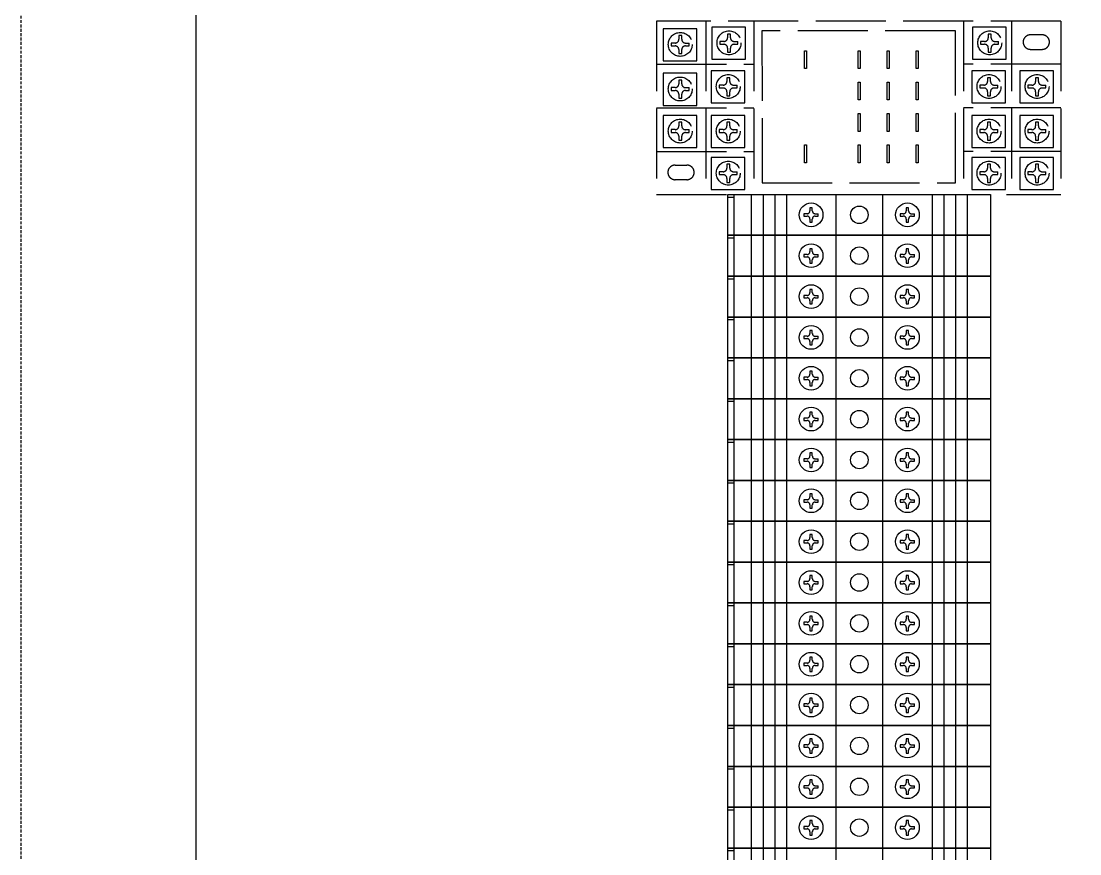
# Model space of a CAD drawing. Extents: x 406326 to 407026, y 357119 to 358219.
# Drawn here: x 406326.5 to 406507.9, y 357261.7 to 357404.4 of the extents above; entities that cross this region are included whole.
import ezdxf

# ---------------------------------------------------------------- set-up
doc = ezdxf.new("R2010")
doc.units = 0
doc.header["$MEASUREMENT"] = 0
doc.linetypes.add('ACAD_ISO02W100', pattern=[15, 12, -3])
doc.linetypes.add('DASHED', pattern=[0.75, 0.5, -0.25])
for name, color, linetype in [('Layer1', 7, 'Continuous'), ('布置图', 30, 'Continuous'), ('文字', 3, 'Continuous')]:
    doc.layers.add(name, color=color, linetype=linetype)

# ---------------------------------------------------------------- blocks, each defined once
blk = doc.blocks.new('864105135842a077d-1c5f-4869-ab24-be4bc06f641e')
at = {"color": 1}
for p, q in [((-21.39, 23.87), (-21.39, 16.87)), ((-18.39, 23.87), (-18.39, 16.87)), ((-16.39, 23.87), (-16.39, 16.87)), ((-14.39, 23.87), (-14.39, 16.87)), ((-12.39, 23.87), (-12.39, 16.87)), ((-3.89, 23.87), (-3.89, 16.87)), ((4.11, 23.87), (4.11, 16.87)), ((12.61, 23.87), (12.61, 16.87)), ((14.61, 23.87), (14.61, 16.87)), ((16.61, 23.87), (16.61, 16.87)), ((18.61, 23.87), (18.61, 16.87)), ((-21.39, 23.37), (-22.39, 23.37)), ((-21.39, -11.64), (-22.39, -11.64)), ((-21.39, -11.14), (-21.39, -18.14)), ((-18.39, -11.14), (-18.39, -18.14)), ((-16.39, -11.14), (-16.39, -18.14)), ((-14.39, -11.14), (-14.39, -18.14)), ((-12.39, -11.14), (-12.39, -18.14)), ((-3.89, -11.14), (-3.89, -18.14)), ((4.11, -11.14), (4.11, -18.14)), ((12.61, -11.14), (12.61, -18.14)), ((14.61, -11.14), (14.61, -18.14)), ((16.61, -11.14), (16.61, -18.14)), ((18.61, -11.14), (18.61, -18.14)), ((-21.39, -46.65), (-22.39, -46.65)), ((-21.39, -46.15), (-21.39, -53.15)), ((-18.39, -46.15), (-18.39, -53.15)), ((-16.39, -46.15), (-16.39, -53.15)), ((-14.39, -46.15), (-14.39, -53.15)), ((-12.39, -46.15), (-12.39, -53.15)), ((-3.89, -46.15), (-3.89, -53.15)), ((4.11, -46.15), (4.11, -53.15)), ((12.61, -46.15), (12.61, -53.15)), ((14.61, -46.15), (14.61, -53.15)), ((16.61, -46.15), (16.61, -53.15)), ((18.61, -46.15), (18.61, -53.15)), ((-21.39, -81.15), (-21.39, -88.15)), ((-18.39, -81.15), (-18.39, -88.15)), ((-16.39, -81.15), (-16.39, -88.15)), ((-14.39, -81.15), (-14.39, -88.15)), ((-12.39, -81.15), (-12.39, -88.15)), ((-3.89, -81.15), (-3.89, -88.15)), ((4.11, -81.15), (4.11, -88.15)), ((12.61, -81.15), (12.61, -88.15)), ((14.61, -81.15), (14.61, -88.15)), ((16.61, -81.15), (16.61, -88.15)), ((18.61, -81.15), (18.61, -88.15)), ((-21.39, -81.65), (-22.39, -81.65))]:
    blk.add_line(p, q, dxfattribs=at)
at = {"color": 7}
for p, q in [((-21.39, 16.37), (-22.39, 16.37)), ((-21.39, 16.87), (-21.39, 9.87)), ((-18.39, 16.87), (-18.39, 9.87)), ((-16.39, 16.87), (-16.39, 9.87)), ((-14.39, 16.87), (-14.39, 9.87)), ((-12.39, 16.87), (-12.39, 9.87)), ((-3.89, 16.87), (-3.89, 9.87)), ((4.11, 16.87), (4.11, 9.87)), ((12.61, 16.87), (12.61, 9.87)), ((14.61, 16.87), (14.61, 9.87)), ((16.61, 16.87), (16.61, 9.87)), ((18.61, 16.87), (18.61, 9.87)), ((-21.39, 2.36), (-22.39, 2.36)), ((-21.39, 2.86), (-21.39, -4.14)), ((-18.39, 2.86), (-18.39, -4.14)), ((-16.39, 2.86), (-16.39, -4.14)), ((-14.39, 2.86), (-14.39, -4.14)), ((-12.39, 2.86), (-12.39, -4.14)), ((-3.89, 2.86), (-3.89, -4.14)), ((4.11, 2.86), (4.11, -4.14)), ((12.61, 2.86), (12.61, -4.14)), ((14.61, 2.86), (14.61, -4.14)), ((16.61, 2.86), (16.61, -4.14)), ((18.61, 2.86), (18.61, -4.14)), ((-21.39, -18.14), (-21.39, -25.14)), ((-18.39, -18.14), (-18.39, -25.14)), ((-16.39, -18.14), (-16.39, -25.14)), ((-14.39, -18.14), (-14.39, -25.14)), ((-12.39, -18.14), (-12.39, -25.14)), ((-3.89, -18.14), (-3.89, -25.14)), ((4.11, -18.14), (4.11, -25.14)), ((12.61, -18.14), (12.61, -25.14)), ((14.61, -18.14), (14.61, -25.14)), ((16.61, -18.14), (16.61, -25.14)), ((18.61, -18.14), (18.61, -25.14)), ((-21.39, -18.64), (-22.39, -18.64)), ((-21.39, -32.64), (-22.39, -32.64)), ((-21.39, -32.14), (-21.39, -39.14)), ((-18.39, -32.14), (-18.39, -39.14)), ((-16.39, -32.14), (-16.39, -39.14)), ((-14.39, -32.14), (-14.39, -39.14)), ((-12.39, -32.14), (-12.39, -39.14)), ((-3.89, -32.14), (-3.89, -39.14)), ((4.11, -32.14), (4.11, -39.14)), ((12.61, -32.14), (12.61, -39.14)), ((14.61, -32.14), (14.61, -39.14)), ((16.61, -32.14), (16.61, -39.14)), ((18.61, -32.14), (18.61, -39.14)), ((-21.39, -53.65), (-22.39, -53.65)), ((-21.39, -53.15), (-21.39, -60.15)), ((-18.39, -53.15), (-18.39, -60.15)), ((-16.39, -53.15), (-16.39, -60.15)), ((-14.39, -53.15), (-14.39, -60.15)), ((-12.39, -53.15), (-12.39, -60.15)), ((-3.89, -53.15), (-3.89, -60.15)), ((4.11, -53.15), (4.11, -60.15)), ((12.61, -53.15), (12.61, -60.15)), ((14.61, -53.15), (14.61, -60.15)), ((16.61, -53.15), (16.61, -60.15)), ((18.61, -53.15), (18.61, -60.15)), ((-21.39, -67.65), (-22.39, -67.65)), ((-21.39, -67.15), (-21.39, -74.15)), ((-18.39, -67.15), (-18.39, -74.15)), ((-16.39, -67.15), (-16.39, -74.15)), ((-14.39, -67.15), (-14.39, -74.15)), ((-12.39, -67.15), (-12.39, -74.15)), ((-3.89, -67.15), (-3.89, -74.15)), ((4.11, -67.15), (4.11, -74.15)), ((12.61, -67.15), (12.61, -74.15)), ((14.61, -67.15), (14.61, -74.15)), ((16.61, -67.15), (16.61, -74.15)), ((18.61, -67.15), (18.61, -74.15)), ((-21.39, -88.65), (-22.39, -88.65)), ((-21.39, -88.15), (-21.39, -95.16)), ((-18.39, -88.15), (-18.39, -95.16)), ((-16.39, -88.15), (-16.39, -95.16)), ((-14.39, -88.15), (-14.39, -95.16)), ((-12.39, -88.15), (-12.39, -95.16)), ((-3.89, -88.15), (-3.89, -95.16)), ((4.11, -88.15), (4.11, -95.16)), ((12.61, -88.15), (12.61, -95.16)), ((14.61, -88.15), (14.61, -95.16)), ((16.61, -88.15), (16.61, -95.16)), ((18.61, -88.15), (18.61, -95.16))]:
    blk.add_line(p, q, dxfattribs=at)
at = {"color": 4}
for p, q in [((-21.39, 9.37), (-22.39, 9.37)), ((-21.39, 9.87), (-21.39, 2.86)), ((-18.39, 9.87), (-18.39, 2.86)), ((-16.39, 9.87), (-16.39, 2.86)), ((-14.39, 9.87), (-14.39, 2.86)), ((-12.39, 9.87), (-12.39, 2.86)), ((-3.89, 9.87), (-3.89, 2.86)), ((4.11, 9.87), (4.11, 2.86)), ((12.61, 9.87), (12.61, 2.86)), ((14.61, 9.87), (14.61, 2.86)), ((16.61, 9.87), (16.61, 2.86)), ((18.61, 9.87), (18.61, 2.86)), ((-21.39, -25.14), (-21.39, -32.14)), ((-18.39, -25.14), (-18.39, -32.14)), ((-16.39, -25.14), (-16.39, -32.14)), ((-14.39, -25.14), (-14.39, -32.14)), ((-12.39, -25.14), (-12.39, -32.14)), ((-3.89, -25.14), (-3.89, -32.14)), ((4.11, -25.14), (4.11, -32.14)), ((12.61, -25.14), (12.61, -32.14)), ((14.61, -25.14), (14.61, -32.14)), ((16.61, -25.14), (16.61, -32.14)), ((18.61, -25.14), (18.61, -32.14)), ((-21.39, -25.64), (-22.39, -25.64)), ((-21.39, -60.65), (-22.39, -60.65)), ((-21.39, -60.15), (-21.39, -67.15)), ((-18.39, -60.15), (-18.39, -67.15)), ((-16.39, -60.15), (-16.39, -67.15)), ((-14.39, -60.15), (-14.39, -67.15)), ((-12.39, -60.15), (-12.39, -67.15)), ((-3.89, -60.15), (-3.89, -67.15)), ((4.11, -60.15), (4.11, -67.15)), ((12.61, -60.15), (12.61, -67.15)), ((14.61, -60.15), (14.61, -67.15)), ((16.61, -60.15), (16.61, -67.15)), ((18.61, -60.15), (18.61, -67.15))]:
    blk.add_line(p, q, dxfattribs=at)
at = {"color": 3}
for p, q in [((-21.39, -4.64), (-22.39, -4.64)), ((-21.39, -4.14), (-21.39, -11.14)), ((-18.39, -4.14), (-18.39, -11.14)), ((-16.39, -4.14), (-16.39, -11.14)), ((-14.39, -4.14), (-14.39, -11.14)), ((-12.39, -4.14), (-12.39, -11.14)), ((-3.89, -4.14), (-3.89, -11.14)), ((4.11, -4.14), (4.11, -11.14)), ((12.61, -4.14), (12.61, -11.14)), ((14.61, -4.14), (14.61, -11.14)), ((16.61, -4.14), (16.61, -11.14)), ((18.61, -4.14), (18.61, -11.14)), ((-21.39, -39.64), (-22.39, -39.64)), ((-21.39, -39.14), (-21.39, -46.15)), ((-18.39, -39.14), (-18.39, -46.15)), ((-16.39, -39.14), (-16.39, -46.15)), ((-14.39, -39.14), (-14.39, -46.15)), ((-12.39, -39.14), (-12.39, -46.15)), ((-3.89, -39.14), (-3.89, -46.15)), ((4.11, -39.14), (4.11, -46.15)), ((12.61, -39.14), (12.61, -46.15)), ((14.61, -39.14), (14.61, -46.15)), ((16.61, -39.14), (16.61, -46.15)), ((18.61, -39.14), (18.61, -46.15)), ((-21.39, -74.15), (-21.39, -81.15)), ((-18.39, -74.15), (-18.39, -81.15)), ((-16.39, -74.15), (-16.39, -81.15)), ((-14.39, -74.15), (-14.39, -81.15)), ((-12.39, -74.15), (-12.39, -81.15)), ((-3.89, -74.15), (-3.89, -81.15)), ((4.11, -74.15), (4.11, -81.15)), ((12.61, -74.15), (12.61, -81.15)), ((14.61, -74.15), (14.61, -81.15)), ((16.61, -74.15), (16.61, -81.15)), ((18.61, -74.15), (18.61, -81.15)), ((-21.39, -74.65), (-22.39, -74.65))]:
    blk.add_line(p, q, dxfattribs=at)
at = {"color": 1, "elevation": 0}
for points in [[(22.61, 23.87), (22.61, 16.87), (-22.39, 16.87), (-22.39, 23.87)], [(22.61, -11.14), (22.61, -18.14), (-22.39, -18.14), (-22.39, -11.14)], [(22.61, -46.15), (22.61, -53.15), (-22.39, -53.15), (-22.39, -46.15)], [(22.61, -81.15), (22.61, -88.15), (-22.39, -88.15), (-22.39, -81.15)]]:
    blk.add_lwpolyline(points, close=True, dxfattribs=at)
at = {"color": 7, "elevation": 0}
for points in [[(22.61, 16.87), (22.61, 9.87), (-22.39, 9.87), (-22.39, 16.87)], [(22.61, 2.86), (22.61, -4.14), (-22.39, -4.14), (-22.39, 2.86)], [(22.61, -18.14), (22.61, -25.14), (-22.39, -25.14), (-22.39, -18.14)], [(22.61, -32.14), (22.61, -39.14), (-22.39, -39.14), (-22.39, -32.14)], [(22.61, -53.15), (22.61, -60.15), (-22.39, -60.15), (-22.39, -53.15)], [(22.61, -67.15), (22.61, -74.15), (-22.39, -74.15), (-22.39, -67.15)], [(22.61, -88.15), (22.61, -95.16), (-22.39, -95.16), (-22.39, -88.15)]]:
    blk.add_lwpolyline(points, close=True, dxfattribs=at)
at = {"color": 4, "elevation": 0}
for points in [[(22.61, 9.87), (22.61, 2.86), (-22.39, 2.86), (-22.39, 9.87)], [(22.61, -25.14), (22.61, -32.14), (-22.39, -32.14), (-22.39, -25.14)], [(22.61, -60.15), (22.61, -67.15), (-22.39, -67.15), (-22.39, -60.15)]]:
    blk.add_lwpolyline(points, close=True, dxfattribs=at)
at = {"color": 3, "elevation": 0}
for points in [[(22.61, -4.14), (22.61, -11.14), (-22.39, -11.14), (-22.39, -4.14)], [(22.61, -39.14), (22.61, -46.15), (-22.39, -46.15), (-22.39, -39.14)], [(22.61, -74.15), (22.61, -81.15), (-22.39, -81.15), (-22.39, -74.15)]]:
    blk.add_lwpolyline(points, close=True, dxfattribs=at)
at = {"color": 1}
for centre in [(0.11, 20.37), (0.11, -14.64), (0.11, -49.65), (0.11, -84.65)]:
    blk.add_circle(centre, 1.5, dxfattribs=at)
at = {"color": 7}
for centre in [(0.11, 13.37), (0.11, -0.64), (0.11, -21.64), (0.11, -35.64), (0.11, -56.65), (0.11, -70.65)]:
    blk.add_circle(centre, 1.5, dxfattribs=at)
at = {"color": 4}
for centre in [(0.11, 6.36), (0.11, -28.64), (0.11, -63.65)]:
    blk.add_circle(centre, 1.5, dxfattribs=at)
at = {"color": 3}
for centre in [(0.11, -7.64), (0.11, -42.65), (0.11, -77.65)]:
    blk.add_circle(centre, 1.5, dxfattribs=at)
at = {"layer": 'Layer1', "color": 1, "lineweight": -3, "ltscale": 50}
for centre in [(-8.14, 20.37), (8.36, 20.37), (-8.14, -14.64), (8.36, -14.64), (-8.14, -49.65), (8.36, -49.65), (-8.14, -84.65), (8.36, -84.65)]:
    blk.add_circle(centre, 2.03, dxfattribs=at)
at = {"layer": 'Layer1', "color": 7, "lineweight": -3, "ltscale": 50}
for centre in [(-8.14, 13.37), (8.36, 13.37), (-8.14, -0.64), (8.36, -0.64), (-8.14, -21.64), (8.36, -21.64), (-8.14, -35.64), (8.36, -35.64), (-8.14, -56.65), (8.36, -56.65), (-8.14, -70.65), (8.36, -70.65)]:
    blk.add_circle(centre, 2.03, dxfattribs=at)
at = {"layer": 'Layer1', "color": 4, "lineweight": -3, "ltscale": 50}
for centre in [(-8.14, 6.36), (8.36, 6.36), (-8.14, -28.64), (8.36, -28.64), (-8.14, -63.65), (8.36, -63.65)]:
    blk.add_circle(centre, 2.03, dxfattribs=at)
at = {"layer": 'Layer1', "color": 3, "lineweight": -3, "ltscale": 50}
for centre in [(-8.14, -7.64), (8.36, -7.64), (-8.14, -42.65), (8.36, -42.65), (-8.14, -77.65), (8.36, -77.65)]:
    blk.add_circle(centre, 2.03, dxfattribs=at)
at = {"layer": '文字', "color": 0, "linetype": 'ACAD_ISO02W100'}
for p, q in [((34.65, 53.57), (-34.65, 53.57)), ((-34.65, 53.57), (-34.65, 23.87)), ((-34.65, 53.57), (-34.65, 23.87)), ((-26.18, 53.57), (-26.18, 23.87)), ((-17.96, 53.57), (-17.96, 23.87)), ((17.96, 53.57), (17.96, 23.87)), ((26.18, 53.57), (26.18, 23.87)), ((34.65, 53.57), (34.65, 23.87)), ((-30.81, 51.09), (-30.81, 50.45)), ((-30.32, 51.09), (-30.81, 51.09)), ((-30.32, 50.45), (-30.32, 51.09)), ((-22.46, 51.36), (-22.46, 50.72)), ((-21.97, 51.36), (-22.46, 51.36)), ((-21.97, 50.72), (-21.97, 51.36)), ((22.22, 51.36), (22.22, 50.72)), ((22.71, 51.36), (22.22, 51.36)), ((22.71, 50.72), (22.71, 51.36)), ((-31.45, 49.82), (-32.13, 49.82)), ((-32.13, 49.82), (-32.13, 49.32)), ((-32.13, 49.32), (-31.45, 49.32)), ((-30.32, 49.82), (-30.32, 49.82)), ((-29.68, 49.82), (-29.04, 49.82)), ((-29.68, 49.32), (-29.04, 49.32)), ((-29.04, 49.32), (-29.04, 49.82)), ((-23.1, 50.09), (-23.78, 50.09)), ((-23.78, 50.09), (-23.78, 49.6)), ((-23.78, 49.6), (-23.1, 49.6)), ((-21.97, 50.09), (-21.97, 50.09)), ((-21.34, 50.09), (-20.69, 50.09)), ((-21.34, 49.6), (-20.69, 49.6)), ((-20.69, 49.6), (-20.69, 50.09)), ((21.58, 50.09), (20.9, 50.09)), ((20.9, 50.09), (20.9, 49.6)), ((20.9, 49.6), (21.58, 49.6)), ((22.71, 50.09), (22.71, 50.09)), ((23.35, 50.09), (23.99, 50.09)), ((23.35, 49.6), (23.99, 49.6)), ((23.99, 49.6), (23.99, 50.09)), ((-30.81, 48.69), (-30.81, 48)), ((-30.81, 48), (-30.32, 48)), ((-30.32, 48), (-30.32, 48.69)), ((-22.46, 48.96), (-22.46, 48.27)), ((-22.46, 48.27), (-21.97, 48.27)), ((-21.97, 48.27), (-21.97, 48.96)), ((22.22, 48.96), (22.22, 48.27)), ((22.22, 48.27), (22.71, 48.27)), ((22.71, 48.27), (22.71, 48.96)), ((-34.65, 46.2), (-17.96, 46.2)), ((34.65, 46.2), (17.96, 46.2)), ((-22.58, 43.88), (-22.58, 43.24)), ((-22.09, 43.88), (-22.58, 43.88)), ((-22.09, 43.24), (-22.09, 43.88)), ((22.1, 43.88), (22.1, 43.24)), ((22.59, 43.88), (22.1, 43.88)), ((22.59, 43.24), (22.59, 43.88)), ((30.33, 43.88), (30.33, 43.24)), ((30.82, 43.88), (30.33, 43.88)), ((30.82, 43.24), (30.82, 43.88)), ((-31.45, 42.18), (-32.13, 42.18)), ((-32.13, 42.18), (-32.13, 41.69)), ((-30.81, 43.45), (-30.81, 42.81)), ((-30.32, 43.45), (-30.81, 43.45)), ((-30.32, 42.81), (-30.32, 43.45)), ((-30.32, 42.18), (-30.32, 42.18)), ((-29.68, 42.18), (-29.04, 42.18)), ((-29.04, 41.69), (-29.04, 42.18)), ((-23.22, 42.6), (-23.9, 42.6)), ((-23.9, 42.6), (-23.9, 42.11)), ((-23.9, 42.11), (-23.22, 42.11)), ((-22.09, 42.6), (-22.09, 42.6)), ((-21.45, 42.6), (-20.81, 42.6)), ((-21.45, 42.11), (-20.81, 42.11)), ((-20.81, 42.11), (-20.81, 42.6)), ((21.46, 42.6), (20.78, 42.6)), ((20.78, 42.6), (20.78, 42.11)), ((20.78, 42.11), (21.46, 42.11)), ((22.59, 42.6), (22.59, 42.6)), ((23.23, 42.6), (23.87, 42.6)), ((23.23, 42.11), (23.87, 42.11)), ((23.87, 42.11), (23.87, 42.6)), ((29.69, 42.6), (29.01, 42.6)), ((29.01, 42.6), (29.01, 42.11)), ((29.01, 42.11), (29.69, 42.11)), ((30.82, 42.6), (30.82, 42.6)), ((31.45, 42.6), (32.1, 42.6)), ((31.45, 42.11), (32.1, 42.11)), ((32.1, 42.11), (32.1, 42.6)), ((-32.13, 41.69), (-31.45, 41.69)), ((-30.81, 41.05), (-30.81, 40.36)), ((-30.81, 40.36), (-30.32, 40.36)), ((-30.32, 40.36), (-30.32, 41.05)), ((-29.68, 41.69), (-29.04, 41.69)), ((-22.58, 41.47), (-22.58, 40.79)), ((-22.58, 40.79), (-22.09, 40.79)), ((-22.09, 40.79), (-22.09, 41.47)), ((22.1, 41.47), (22.1, 40.79)), ((22.1, 40.79), (22.59, 40.79)), ((22.59, 40.79), (22.59, 41.47)), ((30.33, 41.47), (30.33, 40.79)), ((30.33, 40.79), (30.82, 40.79)), ((30.82, 40.79), (30.82, 41.47)), ((-34.65, 38.72), (-17.96, 38.72)), ((34.65, 38.72), (17.96, 38.72)), ((-31.45, 34.97), (-32.13, 34.97)), ((-32.13, 34.97), (-32.13, 34.47)), ((-32.13, 34.47), (-31.45, 34.47)), ((-30.81, 36.24), (-30.81, 35.6)), ((-30.32, 36.24), (-30.81, 36.24)), ((-30.32, 35.6), (-30.32, 36.24)), ((-30.32, 34.97), (-30.32, 34.97)), ((-29.68, 34.97), (-29.04, 34.97)), ((-29.68, 34.47), (-29.04, 34.47)), ((-29.04, 34.47), (-29.04, 34.97)), ((-23.22, 34.97), (-23.9, 34.97)), ((-23.9, 34.97), (-23.9, 34.47)), ((-23.9, 34.47), (-23.22, 34.47)), ((-22.58, 36.24), (-22.58, 35.6)), ((-22.09, 36.24), (-22.58, 36.24)), ((-22.09, 35.6), (-22.09, 36.24)), ((-22.09, 34.97), (-22.09, 34.97)), ((-21.45, 34.97), (-20.81, 34.97)), ((-21.45, 34.47), (-20.81, 34.47)), ((-20.81, 34.47), (-20.81, 34.97)), ((21.46, 34.97), (20.78, 34.97)), ((20.78, 34.97), (20.78, 34.47)), ((20.78, 34.47), (21.46, 34.47)), ((22.1, 36.24), (22.1, 35.6)), ((22.59, 36.24), (22.1, 36.24)), ((22.59, 35.6), (22.59, 36.24)), ((22.59, 34.97), (22.59, 34.97)), ((23.23, 34.97), (23.87, 34.97)), ((23.23, 34.47), (23.87, 34.47)), ((23.87, 34.47), (23.87, 34.97)), ((29.69, 34.97), (29.01, 34.97)), ((29.01, 34.97), (29.01, 34.47)), ((29.01, 34.47), (29.69, 34.47)), ((30.33, 36.24), (30.33, 35.6)), ((30.82, 36.24), (30.33, 36.24)), ((30.82, 35.6), (30.82, 36.24)), ((30.82, 34.97), (30.82, 34.97)), ((31.45, 34.97), (32.1, 34.97)), ((31.45, 34.47), (32.1, 34.47)), ((32.1, 34.47), (32.1, 34.97)), ((-30.81, 33.84), (-30.81, 33.15)), ((-30.81, 33.15), (-30.32, 33.15)), ((-30.32, 33.15), (-30.32, 33.84)), ((-22.58, 33.84), (-22.58, 33.15)), ((-22.58, 33.15), (-22.09, 33.15)), ((-22.09, 33.15), (-22.09, 33.84)), ((22.1, 33.84), (22.1, 33.15)), ((22.1, 33.15), (22.59, 33.15)), ((22.59, 33.15), (22.59, 33.84)), ((30.33, 33.84), (30.33, 33.15)), ((30.33, 33.15), (30.82, 33.15)), ((30.82, 33.15), (30.82, 33.84)), ((-34.65, 31.23), (-17.96, 31.23)), ((34.65, 31.23), (17.96, 31.23)), ((-22.58, 29.03), (-22.58, 28.39)), ((-22.09, 29.03), (-22.58, 29.03)), ((-22.09, 28.39), (-22.09, 29.03)), ((22.1, 29.03), (22.1, 28.39)), ((22.59, 29.03), (22.1, 29.03)), ((22.59, 28.39), (22.59, 29.03)), ((30.33, 29.03), (30.33, 28.39)), ((30.82, 29.03), (30.33, 29.03)), ((30.82, 28.39), (30.82, 29.03)), ((-23.22, 27.75), (-23.9, 27.75)), ((-23.9, 27.75), (-23.9, 27.26)), ((-23.9, 27.26), (-23.22, 27.26)), ((-22.09, 27.75), (-22.09, 27.75)), ((-21.45, 27.75), (-20.81, 27.75)), ((-21.45, 27.26), (-20.81, 27.26)), ((-20.81, 27.26), (-20.81, 27.75)), ((21.46, 27.75), (20.78, 27.75)), ((20.78, 27.75), (20.78, 27.26)), ((20.78, 27.26), (21.46, 27.26)), ((22.59, 27.75), (22.59, 27.75)), ((23.23, 27.75), (23.87, 27.75)), ((23.23, 27.26), (23.87, 27.26)), ((23.87, 27.26), (23.87, 27.75)), ((29.69, 27.75), (29.01, 27.75)), ((29.01, 27.75), (29.01, 27.26)), ((29.01, 27.26), (29.69, 27.26)), ((30.82, 27.75), (30.82, 27.75)), ((31.45, 27.75), (32.1, 27.75)), ((31.45, 27.26), (32.1, 27.26)), ((32.1, 27.26), (32.1, 27.75)), ((-22.58, 26.62), (-22.58, 25.94)), ((-22.58, 25.94), (-22.09, 25.94)), ((-22.09, 25.94), (-22.09, 26.62)), ((22.1, 26.62), (22.1, 25.94)), ((22.1, 25.94), (22.59, 25.94)), ((22.59, 25.94), (22.59, 26.62)), ((30.33, 26.62), (30.33, 25.94)), ((30.33, 25.94), (30.82, 25.94)), ((30.82, 25.94), (30.82, 26.62)), ((-34.65, 23.87), (34.65, 23.87))]:
    blk.add_line(p, q, dxfattribs=at)
at = {"layer": '文字', "color": 1, "linetype": 'ACAD_ISO02W100'}
for p, q in [((-8.85, 20.55), (-9.39, 20.55)), ((-9.39, 20.55), (-9.39, 20.16)), ((-9.39, 20.16), (-8.85, 20.16)), ((-8.34, 21.57), (-8.34, 21.06)), ((-7.94, 21.57), (-8.34, 21.57)), ((-7.94, 21.06), (-7.94, 21.57)), ((-7.43, 20.55), (-6.92, 20.55)), ((-7.43, 20.16), (-6.92, 20.16)), ((-6.92, 20.16), (-6.92, 20.55)), ((7.65, 20.55), (7.11, 20.55)), ((7.11, 20.55), (7.11, 20.16)), ((7.11, 20.16), (7.65, 20.16)), ((8.16, 21.57), (8.16, 21.06)), ((8.56, 21.57), (8.16, 21.57)), ((8.56, 21.06), (8.56, 21.57)), ((9.07, 20.55), (9.58, 20.55)), ((9.07, 20.16), (9.58, 20.16)), ((9.58, 20.16), (9.58, 20.55)), ((-8.34, 19.65), (-8.34, 19.1)), ((-8.34, 19.1), (-7.94, 19.1)), ((-7.94, 19.1), (-7.94, 19.65)), ((8.16, 19.65), (8.16, 19.1)), ((8.16, 19.1), (8.56, 19.1)), ((8.56, 19.1), (8.56, 19.65)), ((-8.85, -14.45), (-9.39, -14.45)), ((-9.39, -14.45), (-9.39, -14.85)), ((-8.34, -13.43), (-8.34, -13.94)), ((-7.94, -13.43), (-8.34, -13.43)), ((-7.94, -13.94), (-7.94, -13.43)), ((-7.43, -14.45), (-6.92, -14.45)), ((-6.92, -14.85), (-6.92, -14.45)), ((7.65, -14.45), (7.11, -14.45)), ((7.11, -14.45), (7.11, -14.85)), ((8.16, -13.43), (8.16, -13.94)), ((8.56, -13.43), (8.16, -13.43)), ((8.56, -13.94), (8.56, -13.43)), ((9.07, -14.45), (9.58, -14.45)), ((9.58, -14.85), (9.58, -14.45)), ((-9.39, -14.85), (-8.85, -14.85)), ((-8.34, -15.36), (-8.34, -15.91)), ((-8.34, -15.91), (-7.94, -15.91)), ((-7.94, -15.91), (-7.94, -15.36)), ((-7.43, -14.85), (-6.92, -14.85)), ((7.11, -14.85), (7.65, -14.85)), ((8.16, -15.36), (8.16, -15.91)), ((8.16, -15.91), (8.56, -15.91)), ((8.56, -15.91), (8.56, -15.36)), ((9.07, -14.85), (9.58, -14.85)), ((-8.34, -48.44), (-8.34, -48.95)), ((-7.94, -48.44), (-8.34, -48.44)), ((-7.94, -48.95), (-7.94, -48.44)), ((8.16, -48.44), (8.16, -48.95)), ((8.56, -48.44), (8.16, -48.44)), ((8.56, -48.95), (8.56, -48.44)), ((-8.85, -49.46), (-9.39, -49.46)), ((-9.39, -49.46), (-9.39, -49.85)), ((-9.39, -49.85), (-8.85, -49.85)), ((-8.34, -50.36), (-8.34, -50.91)), ((-7.94, -50.91), (-7.94, -50.36)), ((-7.43, -49.46), (-6.92, -49.46)), ((-7.43, -49.85), (-6.92, -49.85)), ((-6.92, -49.85), (-6.92, -49.46)), ((7.65, -49.46), (7.11, -49.46)), ((7.11, -49.46), (7.11, -49.85)), ((7.11, -49.85), (7.65, -49.85)), ((8.16, -50.36), (8.16, -50.91)), ((8.56, -50.91), (8.56, -50.36)), ((9.07, -49.46), (9.58, -49.46)), ((9.07, -49.85), (9.58, -49.85)), ((9.58, -49.85), (9.58, -49.46)), ((-8.34, -50.91), (-7.94, -50.91)), ((8.16, -50.91), (8.56, -50.91)), ((-8.85, -84.47), (-9.39, -84.47)), ((-9.39, -84.47), (-9.39, -84.86)), ((-9.39, -84.86), (-8.85, -84.86)), ((-8.34, -83.45), (-8.34, -83.96)), ((-7.94, -83.45), (-8.34, -83.45)), ((-7.94, -83.96), (-7.94, -83.45)), ((-7.43, -84.47), (-6.92, -84.47)), ((-7.43, -84.86), (-6.92, -84.86)), ((-6.92, -84.86), (-6.92, -84.47)), ((7.65, -84.47), (7.11, -84.47)), ((7.11, -84.47), (7.11, -84.86)), ((7.11, -84.86), (7.65, -84.86)), ((8.16, -83.45), (8.16, -83.96)), ((8.56, -83.45), (8.16, -83.45)), ((8.56, -83.96), (8.56, -83.45)), ((9.07, -84.47), (9.58, -84.47)), ((9.07, -84.86), (9.58, -84.86)), ((9.58, -84.86), (9.58, -84.47)), ((-8.34, -85.37), (-8.34, -85.92)), ((-8.34, -85.92), (-7.94, -85.92)), ((-7.94, -85.92), (-7.94, -85.37)), ((8.16, -85.37), (8.16, -85.92)), ((8.16, -85.92), (8.56, -85.92)), ((8.56, -85.92), (8.56, -85.37))]:
    blk.add_line(p, q, dxfattribs=at)
at = {"layer": '文字', "color": 7, "linetype": 'ACAD_ISO02W100'}
for p, q in [((-8.34, 14.57), (-8.34, 14.06)), ((-7.94, 14.57), (-8.34, 14.57)), ((-7.94, 14.06), (-7.94, 14.57)), ((8.16, 14.57), (8.16, 14.06)), ((8.56, 14.57), (8.16, 14.57)), ((8.56, 14.06), (8.56, 14.57)), ((-8.85, 13.55), (-9.39, 13.55)), ((-9.39, 13.55), (-9.39, 13.16)), ((-9.39, 13.16), (-8.85, 13.16)), ((-7.43, 13.55), (-6.92, 13.55)), ((-7.43, 13.16), (-6.92, 13.16)), ((-6.92, 13.16), (-6.92, 13.55)), ((7.65, 13.55), (7.11, 13.55)), ((7.11, 13.55), (7.11, 13.16)), ((7.11, 13.16), (7.65, 13.16)), ((9.07, 13.55), (9.58, 13.55)), ((9.07, 13.16), (9.58, 13.16)), ((9.58, 13.16), (9.58, 13.55)), ((-8.34, 12.65), (-8.34, 12.1)), ((-8.34, 12.1), (-7.94, 12.1)), ((-7.94, 12.1), (-7.94, 12.65)), ((8.16, 12.65), (8.16, 12.1)), ((8.16, 12.1), (8.56, 12.1)), ((8.56, 12.1), (8.56, 12.65)), ((-8.34, 0.57), (-8.34, 0.06)), ((-7.94, 0.57), (-8.34, 0.57)), ((-7.94, 0.06), (-7.94, 0.57)), ((8.16, 0.57), (8.16, 0.06)), ((8.56, 0.57), (8.16, 0.57)), ((8.56, 0.06), (8.56, 0.57)), ((-8.85, -0.45), (-9.39, -0.45)), ((-9.39, -0.45), (-9.39, -0.84)), ((-9.39, -0.84), (-8.85, -0.84)), ((-8.34, -1.35), (-8.34, -1.9)), ((-7.94, -1.9), (-7.94, -1.35)), ((-7.43, -0.45), (-6.92, -0.45)), ((-7.43, -0.84), (-6.92, -0.84)), ((-6.92, -0.84), (-6.92, -0.45)), ((7.65, -0.45), (7.11, -0.45)), ((7.11, -0.45), (7.11, -0.84)), ((7.11, -0.84), (7.65, -0.84)), ((8.16, -1.35), (8.16, -1.9)), ((8.56, -1.9), (8.56, -1.35)), ((9.07, -0.45), (9.58, -0.45)), ((9.07, -0.84), (9.58, -0.84)), ((9.58, -0.84), (9.58, -0.45)), ((-8.34, -1.9), (-7.94, -1.9)), ((8.16, -1.9), (8.56, -1.9)), ((-8.85, -21.45), (-9.39, -21.45)), ((-9.39, -21.45), (-9.39, -21.85)), ((-8.34, -20.44), (-8.34, -20.95)), ((-7.94, -20.44), (-8.34, -20.44)), ((-7.94, -20.95), (-7.94, -20.44)), ((-7.43, -21.45), (-6.92, -21.45)), ((-6.92, -21.85), (-6.92, -21.45)), ((7.65, -21.45), (7.11, -21.45)), ((7.11, -21.45), (7.11, -21.85)), ((8.16, -20.44), (8.16, -20.95)), ((8.56, -20.44), (8.16, -20.44)), ((8.56, -20.95), (8.56, -20.44)), ((9.07, -21.45), (9.58, -21.45)), ((9.58, -21.85), (9.58, -21.45)), ((-9.39, -21.85), (-8.85, -21.85)), ((-8.34, -22.36), (-8.34, -22.91)), ((-8.34, -22.91), (-7.94, -22.91)), ((-7.94, -22.91), (-7.94, -22.36)), ((-7.43, -21.85), (-6.92, -21.85)), ((7.11, -21.85), (7.65, -21.85)), ((8.16, -22.36), (8.16, -22.91)), ((8.16, -22.91), (8.56, -22.91)), ((8.56, -22.91), (8.56, -22.36)), ((9.07, -21.85), (9.58, -21.85)), ((-8.34, -34.44), (-8.34, -34.95)), ((-7.94, -34.44), (-8.34, -34.44)), ((-7.94, -34.95), (-7.94, -34.44)), ((8.16, -34.44), (8.16, -34.95)), ((8.56, -34.44), (8.16, -34.44)), ((8.56, -34.95), (8.56, -34.44)), ((-8.85, -35.46), (-9.39, -35.46)), ((-9.39, -35.46), (-9.39, -35.85)), ((-9.39, -35.85), (-8.85, -35.85)), ((-7.43, -35.46), (-6.92, -35.46)), ((-7.43, -35.85), (-6.92, -35.85)), ((-6.92, -35.85), (-6.92, -35.46)), ((7.65, -35.46), (7.11, -35.46)), ((7.11, -35.46), (7.11, -35.85)), ((7.11, -35.85), (7.65, -35.85)), ((9.07, -35.46), (9.58, -35.46)), ((9.07, -35.85), (9.58, -35.85)), ((9.58, -35.85), (9.58, -35.46)), ((-8.34, -36.36), (-8.34, -36.91)), ((-8.34, -36.91), (-7.94, -36.91)), ((-7.94, -36.91), (-7.94, -36.36)), ((8.16, -36.36), (8.16, -36.91)), ((8.16, -36.91), (8.56, -36.91)), ((8.56, -36.91), (8.56, -36.36)), ((-8.34, -55.44), (-8.34, -55.95)), ((-7.94, -55.44), (-8.34, -55.44)), ((-7.94, -55.95), (-7.94, -55.44)), ((8.16, -55.44), (8.16, -55.95)), ((8.56, -55.44), (8.16, -55.44)), ((8.56, -55.95), (8.56, -55.44)), ((-8.85, -56.46), (-9.39, -56.46)), ((-9.39, -56.46), (-9.39, -56.86)), ((-9.39, -56.86), (-8.85, -56.86)), ((-8.34, -57.36), (-8.34, -57.92)), ((-8.34, -57.92), (-7.94, -57.92)), ((-7.94, -57.92), (-7.94, -57.36)), ((-7.43, -56.46), (-6.92, -56.46)), ((-7.43, -56.86), (-6.92, -56.86)), ((-6.92, -56.86), (-6.92, -56.46)), ((7.65, -56.46), (7.11, -56.46)), ((7.11, -56.46), (7.11, -56.86)), ((7.11, -56.86), (7.65, -56.86)), ((8.16, -57.36), (8.16, -57.92)), ((8.16, -57.92), (8.56, -57.92)), ((8.56, -57.92), (8.56, -57.36)), ((9.07, -56.46), (9.58, -56.46)), ((9.07, -56.86), (9.58, -56.86)), ((9.58, -56.86), (9.58, -56.46)), ((-8.85, -70.46), (-9.39, -70.46)), ((-9.39, -70.46), (-9.39, -70.86)), ((-8.34, -69.45), (-8.34, -69.96)), ((-7.94, -69.45), (-8.34, -69.45)), ((-7.94, -69.96), (-7.94, -69.45)), ((-7.43, -70.46), (-6.92, -70.46)), ((-6.92, -70.86), (-6.92, -70.46)), ((7.65, -70.46), (7.11, -70.46)), ((7.11, -70.46), (7.11, -70.86)), ((8.16, -69.45), (8.16, -69.96)), ((8.56, -69.45), (8.16, -69.45)), ((8.56, -69.96), (8.56, -69.45)), ((9.07, -70.46), (9.58, -70.46)), ((9.58, -70.86), (9.58, -70.46)), ((-9.39, -70.86), (-8.85, -70.86)), ((-8.34, -71.37), (-8.34, -71.92)), ((-8.34, -71.92), (-7.94, -71.92)), ((-7.94, -71.92), (-7.94, -71.37)), ((-7.43, -70.86), (-6.92, -70.86)), ((7.11, -70.86), (7.65, -70.86)), ((8.16, -71.37), (8.16, -71.92)), ((8.16, -71.92), (8.56, -71.92)), ((8.56, -71.92), (8.56, -71.37)), ((9.07, -70.86), (9.58, -70.86))]:
    blk.add_line(p, q, dxfattribs=at)
at = {"layer": '文字', "color": 4, "linetype": 'ACAD_ISO02W100'}
for p, q in [((-8.34, 7.57), (-8.34, 7.06)), ((-7.94, 7.57), (-8.34, 7.57)), ((-7.94, 7.06), (-7.94, 7.57)), ((8.16, 7.57), (8.16, 7.06)), ((8.56, 7.57), (8.16, 7.57)), ((8.56, 7.06), (8.56, 7.57)), ((-8.85, 6.55), (-9.39, 6.55)), ((-9.39, 6.55), (-9.39, 6.16)), ((-9.39, 6.16), (-8.85, 6.16)), ((-8.34, 5.65), (-8.34, 5.1)), ((-7.94, 5.1), (-7.94, 5.65)), ((-7.43, 6.55), (-6.92, 6.55)), ((-7.43, 6.16), (-6.92, 6.16)), ((-6.92, 6.16), (-6.92, 6.55)), ((7.65, 6.55), (7.11, 6.55)), ((7.11, 6.55), (7.11, 6.16)), ((7.11, 6.16), (7.65, 6.16)), ((8.16, 5.65), (8.16, 5.1)), ((8.56, 5.1), (8.56, 5.65)), ((9.07, 6.55), (9.58, 6.55)), ((9.07, 6.16), (9.58, 6.16)), ((9.58, 6.16), (9.58, 6.55)), ((-8.34, 5.1), (-7.94, 5.1)), ((8.16, 5.1), (8.56, 5.1)), ((-8.85, -28.46), (-9.39, -28.46)), ((-9.39, -28.46), (-9.39, -28.85)), ((-9.39, -28.85), (-8.85, -28.85)), ((-8.34, -27.44), (-8.34, -27.95)), ((-7.94, -27.44), (-8.34, -27.44)), ((-7.94, -27.95), (-7.94, -27.44)), ((-7.43, -28.46), (-6.92, -28.46)), ((-7.43, -28.85), (-6.92, -28.85)), ((-6.92, -28.85), (-6.92, -28.46)), ((7.65, -28.46), (7.11, -28.46)), ((7.11, -28.46), (7.11, -28.85)), ((7.11, -28.85), (7.65, -28.85)), ((8.16, -27.44), (8.16, -27.95)), ((8.56, -27.44), (8.16, -27.44)), ((8.56, -27.95), (8.56, -27.44)), ((9.07, -28.46), (9.58, -28.46)), ((9.07, -28.85), (9.58, -28.85)), ((9.58, -28.85), (9.58, -28.46)), ((-8.34, -29.36), (-8.34, -29.91)), ((-8.34, -29.91), (-7.94, -29.91)), ((-7.94, -29.91), (-7.94, -29.36)), ((8.16, -29.36), (8.16, -29.91)), ((8.16, -29.91), (8.56, -29.91)), ((8.56, -29.91), (8.56, -29.36)), ((-8.85, -63.46), (-9.39, -63.46)), ((-9.39, -63.46), (-9.39, -63.86)), ((-8.34, -62.44), (-8.34, -62.95)), ((-7.94, -62.44), (-8.34, -62.44)), ((-7.94, -62.95), (-7.94, -62.44)), ((-7.43, -63.46), (-6.92, -63.46)), ((-6.92, -63.86), (-6.92, -63.46)), ((7.65, -63.46), (7.11, -63.46)), ((7.11, -63.46), (7.11, -63.86)), ((8.16, -62.44), (8.16, -62.95)), ((8.56, -62.44), (8.16, -62.44)), ((8.56, -62.95), (8.56, -62.44)), ((9.07, -63.46), (9.58, -63.46)), ((9.58, -63.86), (9.58, -63.46)), ((-9.39, -63.86), (-8.85, -63.86)), ((-8.34, -64.37), (-8.34, -64.92)), ((-8.34, -64.92), (-7.94, -64.92)), ((-7.94, -64.92), (-7.94, -64.37)), ((-7.43, -63.86), (-6.92, -63.86)), ((7.11, -63.86), (7.65, -63.86)), ((8.16, -64.37), (8.16, -64.92)), ((8.16, -64.92), (8.56, -64.92)), ((8.56, -64.92), (8.56, -64.37)), ((9.07, -63.86), (9.58, -63.86))]:
    blk.add_line(p, q, dxfattribs=at)
at = {"layer": '文字', "color": 3, "linetype": 'ACAD_ISO02W100'}
for p, q in [((-8.34, -6.43), (-8.34, -6.94)), ((-7.94, -6.43), (-8.34, -6.43)), ((-7.94, -6.94), (-7.94, -6.43)), ((8.16, -6.43), (8.16, -6.94)), ((8.56, -6.43), (8.16, -6.43)), ((8.56, -6.94), (8.56, -6.43)), ((-8.85, -7.45), (-9.39, -7.45)), ((-9.39, -7.45), (-9.39, -7.85)), ((-9.39, -7.85), (-8.85, -7.85)), ((-8.34, -8.35), (-8.34, -8.91)), ((-8.34, -8.91), (-7.94, -8.91)), ((-7.94, -8.91), (-7.94, -8.35)), ((-7.43, -7.45), (-6.92, -7.45)), ((-7.43, -7.85), (-6.92, -7.85)), ((-6.92, -7.85), (-6.92, -7.45)), ((7.65, -7.45), (7.11, -7.45)), ((7.11, -7.45), (7.11, -7.85)), ((7.11, -7.85), (7.65, -7.85)), ((8.16, -8.35), (8.16, -8.91)), ((8.16, -8.91), (8.56, -8.91)), ((8.56, -8.91), (8.56, -8.35)), ((9.07, -7.45), (9.58, -7.45)), ((9.07, -7.85), (9.58, -7.85)), ((9.58, -7.85), (9.58, -7.45)), ((-8.34, -41.44), (-8.34, -41.95)), ((-7.94, -41.44), (-8.34, -41.44)), ((-7.94, -41.95), (-7.94, -41.44)), ((8.16, -41.44), (8.16, -41.95)), ((8.56, -41.44), (8.16, -41.44)), ((8.56, -41.95), (8.56, -41.44)), ((-8.85, -42.46), (-9.39, -42.46)), ((-9.39, -42.46), (-9.39, -42.85)), ((-9.39, -42.85), (-8.85, -42.85)), ((-8.34, -43.36), (-8.34, -43.91)), ((-7.94, -43.91), (-7.94, -43.36)), ((-7.43, -42.46), (-6.92, -42.46)), ((-7.43, -42.85), (-6.92, -42.85)), ((-6.92, -42.85), (-6.92, -42.46)), ((7.65, -42.46), (7.11, -42.46)), ((7.11, -42.46), (7.11, -42.85)), ((7.11, -42.85), (7.65, -42.85)), ((8.16, -43.36), (8.16, -43.91)), ((8.56, -43.91), (8.56, -43.36)), ((9.07, -42.46), (9.58, -42.46)), ((9.07, -42.85), (9.58, -42.85)), ((9.58, -42.85), (9.58, -42.46)), ((-8.34, -43.91), (-7.94, -43.91)), ((8.16, -43.91), (8.56, -43.91)), ((-8.85, -77.47), (-9.39, -77.47)), ((-9.39, -77.47), (-9.39, -77.86)), ((-9.39, -77.86), (-8.85, -77.86)), ((-8.34, -76.45), (-8.34, -76.96)), ((-7.94, -76.45), (-8.34, -76.45)), ((-7.94, -76.96), (-7.94, -76.45)), ((-7.43, -77.47), (-6.92, -77.47)), ((-7.43, -77.86), (-6.92, -77.86)), ((-6.92, -77.86), (-6.92, -77.47)), ((7.65, -77.47), (7.11, -77.47)), ((7.11, -77.47), (7.11, -77.86)), ((7.11, -77.86), (7.65, -77.86)), ((8.16, -76.45), (8.16, -76.96)), ((8.56, -76.45), (8.16, -76.45)), ((8.56, -76.96), (8.56, -76.45)), ((9.07, -77.47), (9.58, -77.47)), ((9.07, -77.86), (9.58, -77.86)), ((9.58, -77.86), (9.58, -77.47)), ((-8.34, -78.37), (-8.34, -78.92)), ((-8.34, -78.92), (-7.94, -78.92)), ((-7.94, -78.92), (-7.94, -78.37)), ((8.16, -78.37), (8.16, -78.92)), ((8.16, -78.92), (8.56, -78.92)), ((8.56, -78.92), (8.56, -78.37))]:
    blk.add_line(p, q, dxfattribs=at)
at = {"layer": '文字', "color": 0, "linetype": 'ACAD_ISO02W100', "elevation": 0}
for points in [[(-33.51, 52.26), (-33.51, 46.77), (-27.73, 46.77), (-27.73, 52.26)], [(-25.17, 52.54), (-25.17, 47.04), (-19.38, 47.04), (-19.38, 52.54)], [(-16.57, 51.92), (-16.55, 25.84), (16.57, 25.84), (16.57, 51.92)], [(19.51, 52.54), (19.51, 47.04), (25.3, 47.04), (25.3, 52.54)], [(-8.95, 48.47), (-8.95, 45.43), (-9.3, 45.43), (-9.3, 48.47)], [(0.28, 48.47), (0.28, 45.43), (-0.07, 45.43), (-0.07, 48.47)], [(5.24, 48.47), (5.24, 45.43), (4.89, 45.43), (4.89, 48.47)], [(10.19, 48.47), (10.19, 45.43), (9.84, 45.43), (9.84, 48.47)], [(-33.51, 44.63), (-33.51, 39.13), (-27.73, 39.13), (-27.73, 44.63)], [(-25.29, 45.05), (-25.29, 39.56), (-19.5, 39.56), (-19.5, 45.05)], [(19.39, 45.05), (19.39, 39.56), (25.18, 39.56), (25.18, 45.05)], [(27.62, 45.05), (27.62, 39.56), (33.41, 39.56), (33.41, 45.05)], [(0.28, 43.1), (0.28, 40.06), (-0.07, 40.06), (-0.07, 43.1)], [(5.24, 43.1), (5.24, 40.06), (4.89, 40.06), (4.89, 43.1)], [(10.19, 43.1), (10.19, 40.06), (9.84, 40.06), (9.84, 43.1)], [(-33.51, 37.41), (-33.51, 31.92), (-27.73, 31.92), (-27.73, 37.41)], [(-25.29, 37.41), (-25.29, 31.92), (-19.5, 31.92), (-19.5, 37.41)], [(0.28, 37.73), (0.28, 34.68), (-0.07, 34.68), (-0.07, 37.73)], [(5.24, 37.73), (5.24, 34.68), (4.89, 34.68), (4.89, 37.73)], [(10.19, 37.73), (10.19, 34.68), (9.84, 34.68), (9.84, 37.73)], [(19.39, 37.41), (19.39, 31.92), (25.18, 31.92), (25.18, 37.41)], [(27.62, 37.41), (27.62, 31.92), (33.41, 31.92), (33.41, 37.41)], [(-8.95, 32.36), (-8.95, 29.31), (-9.3, 29.31), (-9.3, 32.36)], [(0.28, 32.36), (0.28, 29.31), (-0.07, 29.31), (-0.07, 32.36)], [(5.24, 32.36), (5.24, 29.31), (4.89, 29.31), (4.89, 32.36)], [(10.19, 32.36), (10.19, 29.31), (9.84, 29.31), (9.84, 32.36)], [(-25.29, 30.2), (-25.29, 24.71), (-19.5, 24.71), (-19.5, 30.2)], [(19.39, 30.2), (19.39, 24.71), (25.18, 24.71), (25.18, 30.2)], [(27.62, 30.2), (27.62, 24.71), (33.41, 24.71), (33.41, 30.2)]]:
    blk.add_lwpolyline(points, close=True, dxfattribs=at)
for points in [[(28.19, 49.98), (28.19, 49.98, 0.414214), (29.44, 48.73), (31.44, 48.73, 0.414214), (32.69, 49.98), (32.69, 49.98, 0.414214), (31.44, 51.23), (29.44, 51.23, 0.414214)], [(-28.19, 27.65), (-28.19, 27.65, -0.414214), (-29.44, 26.39), (-31.44, 26.39, -0.414214), (-32.69, 27.65), (-32.69, 27.65, -0.414214), (-31.44, 28.9), (-29.44, 28.9, -0.414214)]]:
    blk.add_lwpolyline(points, format="xyb", close=True, dxfattribs=at)
at = {"layer": '文字', "color": 0, "linetype": 'ACAD_ISO02W100'}
for centre in [(-30.57, 49.58), (-22.22, 49.85), (22.46, 49.85), (-30.57, 41.94), (-22.34, 42.37), (22.34, 42.37), (30.57, 42.37), (-30.57, 34.73), (-22.34, 34.73), (22.34, 34.73), (30.57, 34.73), (-22.34, 27.52), (22.34, 27.52), (30.57, 27.52)]:
    blk.add_circle(centre, 2.05, dxfattribs=at)
for centre, start, end in [((-31.45, 50.45), 270, 0), ((-31.45, 48.69), 0, 90), ((-29.68, 50.45), 180, 270), ((-29.68, 48.69), 90, 180), ((-23.1, 50.72), 270, 0), ((-23.1, 48.96), 0, 90), ((-21.34, 50.72), 180, 270), ((-21.34, 48.96), 90, 180), ((21.58, 50.72), 270, 0), ((21.58, 48.96), 0, 90), ((23.35, 50.72), 180, 270), ((23.35, 48.96), 90, 180), ((-31.45, 42.81), 270, 0), ((-29.68, 42.81), 180, 270), ((-23.22, 43.24), 270, 0), ((-23.22, 41.47), 0, 90), ((-21.45, 43.24), 180, 270), ((-21.45, 41.47), 90, 180), ((21.46, 43.24), 270, 0), ((21.46, 41.47), 0, 90), ((23.23, 43.24), 180, 270), ((23.23, 41.47), 90, 180), ((29.69, 43.24), 270, 0), ((29.69, 41.47), 0, 90), ((31.45, 43.24), 180, 270), ((31.45, 41.47), 90, 180), ((-31.45, 41.05), 0, 90), ((-29.68, 41.05), 90, 180), ((-31.45, 35.6), 270, 0), ((-31.45, 33.84), 0, 90), ((-29.68, 35.6), 180, 270), ((-29.68, 33.84), 90, 180), ((-23.22, 35.6), 270, 0), ((-23.22, 33.84), 0, 90), ((-21.45, 35.6), 180, 270), ((-21.45, 33.84), 90, 180), ((21.46, 35.6), 270, 0), ((21.46, 33.84), 0, 90), ((23.23, 35.6), 180, 270), ((23.23, 33.84), 90, 180), ((29.69, 35.6), 270, 0), ((29.69, 33.84), 0, 90), ((31.45, 35.6), 180, 270), ((31.45, 33.84), 90, 180), ((-23.22, 28.39), 270, 0), ((-23.22, 26.62), 0, 90), ((-21.45, 28.39), 180, 270), ((-21.45, 26.62), 90, 180), ((21.46, 28.39), 270, 0), ((21.46, 26.62), 0, 90), ((23.23, 28.39), 180, 270), ((23.23, 26.62), 90, 180), ((29.69, 28.39), 270, 0), ((29.69, 26.62), 0, 90), ((31.45, 28.39), 180, 270), ((31.45, 26.62), 90, 180)]:
    blk.add_arc(centre, 0.637, start, end, dxfattribs=at)
at = {"layer": '文字', "color": 1, "linetype": 'ACAD_ISO02W100'}
for centre, start, end in [((-8.85, 21.06), 270, 0), ((-8.85, 19.65), 0, 90), ((-7.43, 21.06), 180, 270), ((-7.43, 19.65), 90, 180), ((7.65, 21.06), 270, 0), ((7.65, 19.65), 0, 90), ((9.07, 21.06), 180, 270), ((9.07, 19.65), 90, 180), ((-8.85, -13.94), 270, 0), ((-7.43, -13.94), 180, 270), ((7.65, -13.94), 270, 0), ((9.07, -13.94), 180, 270), ((-8.85, -15.36), 0, 90), ((-7.43, -15.36), 90, 180), ((7.65, -15.36), 0, 90), ((9.07, -15.36), 90, 180), ((-8.85, -48.95), 270, 0), ((-7.43, -48.95), 180, 270), ((7.65, -48.95), 270, 0), ((9.07, -48.95), 180, 270), ((-8.85, -50.36), 0, 90), ((-7.43, -50.36), 90, 180), ((7.65, -50.36), 0, 90), ((9.07, -50.36), 90, 180), ((-8.85, -83.96), 270, 0), ((-8.85, -85.37), 0, 90), ((-7.43, -83.96), 180, 270), ((-7.43, -85.37), 90, 180), ((7.65, -83.96), 270, 0), ((7.65, -85.37), 0, 90), ((9.07, -83.96), 180, 270), ((9.07, -85.37), 90, 180)]:
    blk.add_arc(centre, 0.509, start, end, dxfattribs=at)
at = {"layer": '文字', "color": 7, "linetype": 'ACAD_ISO02W100'}
for centre, start, end in [((-8.85, 14.06), 270, 0), ((-8.85, 12.65), 0, 90), ((-7.43, 14.06), 180, 270), ((-7.43, 12.65), 90, 180), ((7.65, 14.06), 270, 0), ((7.65, 12.65), 0, 90), ((9.07, 14.06), 180, 270), ((9.07, 12.65), 90, 180), ((-8.85, 0.06), 270, 0), ((-7.43, 0.06), 180, 270), ((7.65, 0.06), 270, 0), ((9.07, 0.06), 180, 270), ((-8.85, -1.35), 0, 90), ((-7.43, -1.35), 90, 180), ((7.65, -1.35), 0, 90), ((9.07, -1.35), 90, 180), ((-8.85, -20.95), 270, 0), ((-7.43, -20.95), 180, 270), ((7.65, -20.95), 270, 0), ((9.07, -20.95), 180, 270), ((-8.85, -22.36), 0, 90), ((-7.43, -22.36), 90, 180), ((7.65, -22.36), 0, 90), ((9.07, -22.36), 90, 180), ((-8.85, -34.95), 270, 0), ((-8.85, -36.36), 0, 90), ((-7.43, -34.95), 180, 270), ((-7.43, -36.36), 90, 180), ((7.65, -34.95), 270, 0), ((7.65, -36.36), 0, 90), ((9.07, -34.95), 180, 270), ((9.07, -36.36), 90, 180), ((-8.85, -55.95), 270, 0), ((-7.43, -55.95), 180, 270), ((7.65, -55.95), 270, 0), ((9.07, -55.95), 180, 270), ((-8.85, -57.36), 0, 90), ((-7.43, -57.36), 90, 180), ((7.65, -57.36), 0, 90), ((9.07, -57.36), 90, 180), ((-8.85, -69.96), 270, 0), ((-7.43, -69.96), 180, 270), ((7.65, -69.96), 270, 0), ((9.07, -69.96), 180, 270), ((-8.85, -71.37), 0, 90), ((-7.43, -71.37), 90, 180), ((7.65, -71.37), 0, 90), ((9.07, -71.37), 90, 180)]:
    blk.add_arc(centre, 0.509, start, end, dxfattribs=at)
at = {"layer": '文字', "color": 4, "linetype": 'ACAD_ISO02W100'}
for centre, start, end in [((-8.85, 7.06), 270, 0), ((-8.85, 5.65), 0, 90), ((-7.43, 7.06), 180, 270), ((-7.43, 5.65), 90, 180), ((7.65, 7.06), 270, 0), ((7.65, 5.65), 0, 90), ((9.07, 7.06), 180, 270), ((9.07, 5.65), 90, 180), ((-8.85, -27.95), 270, 0), ((-8.85, -29.36), 0, 90), ((-7.43, -27.95), 180, 270), ((-7.43, -29.36), 90, 180), ((7.65, -27.95), 270, 0), ((7.65, -29.36), 0, 90), ((9.07, -27.95), 180, 270), ((9.07, -29.36), 90, 180), ((-8.85, -62.95), 270, 0), ((-7.43, -62.95), 180, 270), ((7.65, -62.95), 270, 0), ((9.07, -62.95), 180, 270), ((-8.85, -64.37), 0, 90), ((-7.43, -64.37), 90, 180), ((7.65, -64.37), 0, 90), ((9.07, -64.37), 90, 180)]:
    blk.add_arc(centre, 0.509, start, end, dxfattribs=at)
at = {"layer": '文字', "color": 3, "linetype": 'ACAD_ISO02W100'}
for centre, start, end in [((-8.85, -6.94), 270, 0), ((-7.43, -6.94), 180, 270), ((7.65, -6.94), 270, 0), ((9.07, -6.94), 180, 270), ((-8.85, -8.35), 0, 90), ((-7.43, -8.35), 90, 180), ((7.65, -8.35), 0, 90), ((9.07, -8.35), 90, 180), ((-8.85, -41.95), 270, 0), ((-8.85, -43.36), 0, 90), ((-7.43, -41.95), 180, 270), ((-7.43, -43.36), 90, 180), ((7.65, -41.95), 270, 0), ((7.65, -43.36), 0, 90), ((9.07, -41.95), 180, 270), ((9.07, -43.36), 90, 180), ((-8.85, -76.96), 270, 0), ((-8.85, -78.37), 0, 90), ((-7.43, -76.96), 180, 270), ((-7.43, -78.37), 90, 180), ((7.65, -76.96), 270, 0), ((7.65, -78.37), 0, 90), ((9.07, -76.96), 180, 270), ((9.07, -78.37), 90, 180)]:
    blk.add_arc(centre, 0.509, start, end, dxfattribs=at)

msp = doc.modelspace()

# ---------------------------------------------------------------- linework, layer by layer
at = {"color": 2}
msp.add_lwpolyline([(406356.47, 358169.11), (406996.47, 358169.11), (406996.47, 357169.11), (406356.47, 357169.11)], close=True, dxfattribs=at)
at = {"layer": '布置图', "linetype": 'DASHED'}
msp.add_lwpolyline([(406326.47, 358219.11), (407026.47, 358219.11), (407026.47, 357119.11), (406326.47, 357119.11)], close=True, dxfattribs=at)

# ---------------------------------------------------------------- block references
msp.add_blockref('864105135842a077d-1c5f-4869-ab24-be4bc06f641e', (406469.97, 357350.86))

doc.saveas('drawing.dxf')
